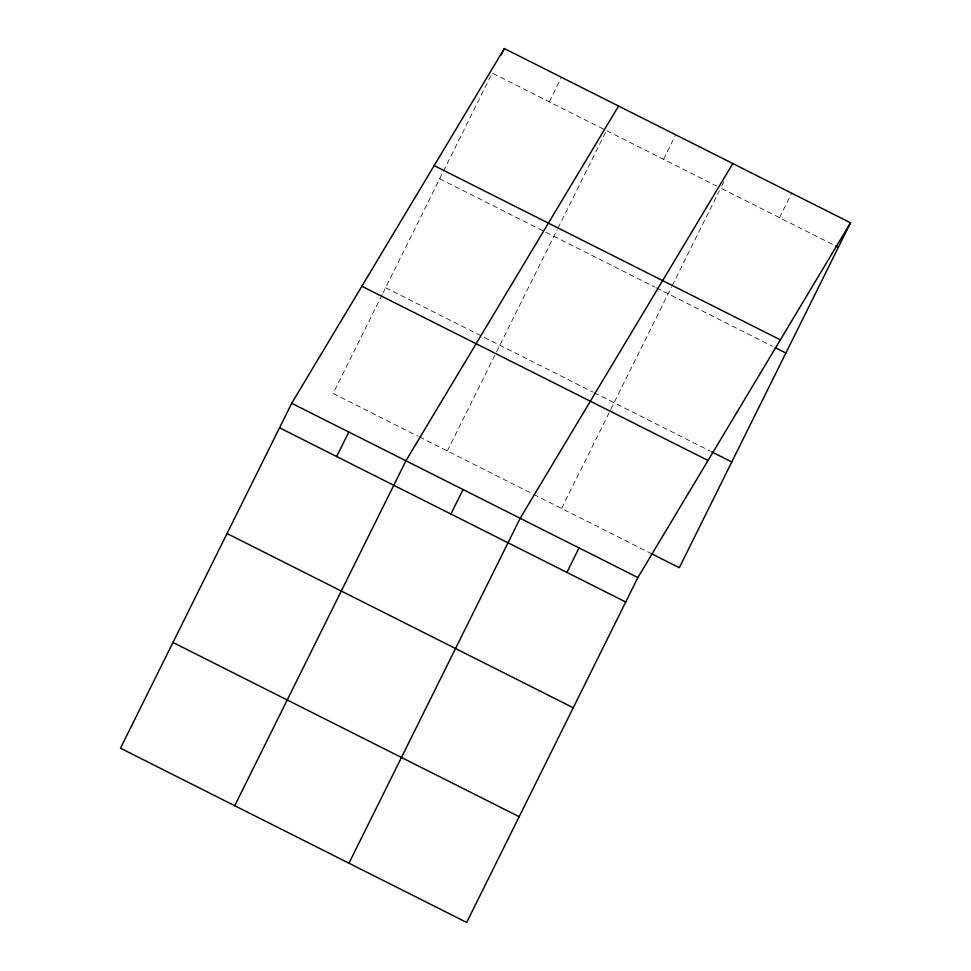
<?xml version="1.0" encoding="UTF-8"?>
<svg xmlns="http://www.w3.org/2000/svg" width="971" height="971" viewBox="0 0 971 971"><rect width="100%" height="100%" fill="white"/><g stroke="black" fill="none" stroke-linecap="round" stroke-linejoin="round"><path stroke-width="0.73" stroke-dasharray="4.86 3.64" d="M382.234 294.504L333.114 393.461L418.137 436.258M382.914 293.157L492.176 73.056L716.671 186.044M549.295 101.797L561.456 77.304M447.352 450.969L495.805 353.359M496.484 352.012L557.293 229.508M557.961 228.149L606.414 130.551M663.533 159.305L675.695 134.799M561.602 508.464L671.531 287.003M672.199 285.656L719.305 190.765M723.856 181.601L720.652 188.046L834.344 245.275M779.507 217.674L791.668 193.168M439.681 178.785L654.879 287.1M656.214 287.768L772.491 346.295M385.596 287.732L592.832 392.029M594.155 392.697L710.396 451.199M419.46 436.926L532.375 493.754M533.698 494.421L651.213 553.567"/><path stroke-width="1.46" d="M291.701 403.293L120.477 748.204L466.663 922.45L637.886 577.539L850.523 222.796L504.337 48.55L291.701 403.293L637.886 577.539M501.133 54.995L504.337 48.55M336.658 456.54L348.82 432.046M234.727 805.712L405.939 460.788L618.576 106.045M450.896 514.035L463.058 489.542M348.965 863.207L520.177 518.296L732.814 163.553M566.87 572.417L579.032 547.911M850.523 222.796L679.299 567.707L651.213 553.567M835.679 245.942L838.361 247.289M434.158 165.616L780.356 339.862M775.174 347.642L785.867 353.031M711.731 451.879L731.794 461.965M361.867 286.227L708.053 460.472M279.539 427.786L625.725 602.032M227.044 533.528L573.242 707.774M172.972 642.474L519.157 816.708"/></g></svg>
